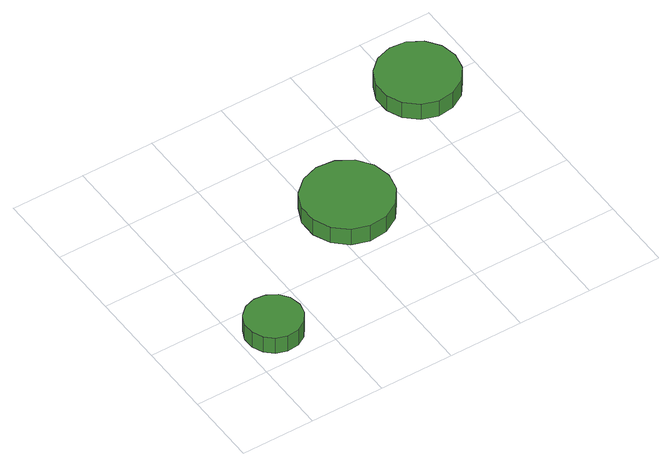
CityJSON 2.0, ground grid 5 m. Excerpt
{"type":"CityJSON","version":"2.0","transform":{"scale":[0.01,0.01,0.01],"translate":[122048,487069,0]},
"CityObjects":{
"tree1":{"type":"SolitaryVegetationObject","attributes":{"function":"something"},"geometry":[{"type":"MultiSurface","lod":"1","boundaries":[[[0,1,2,3,4,5,6,7,8,9,10,11,12,13,14]],[[15,16,17,18,19,20,21,22,23,24,25,26,27,28,29]],[[0,29,28,1]],[[1,28,27,2]],[[2,27,26,3]],[[3,26,25,4]],[[4,25,24,5]],[[5,24,23,6]],[[6,23,22,7]],[[7,22,21,8]],[[8,21,20,9]],[[9,20,19,10]],[[10,19,18,11]],[[11,18,17,12]],[[12,17,16,13]],[[13,16,15,14]],[[14,15,29,0]]]}]},
"tree2":{"type":"SolitaryVegetationObject","attributes":{"function":"something"},"geometry":[{"type":"MultiSurface","lod":"1","boundaries":[[[30,31,32,33,34,35,36,37,38,39,40,41,42,43,44]],[[45,46,47,48,49,50,51,52,53,54,55,56,57,58,59]],[[30,59,58,31]],[[31,58,57,32]],[[32,57,56,33]],[[33,56,55,34]],[[34,55,54,35]],[[35,54,53,36]],[[36,53,52,37]],[[37,52,51,38]],[[38,51,50,39]],[[39,50,49,40]],[[40,49,48,41]],[[41,48,47,42]],[[42,47,46,43]],[[43,46,45,44]],[[44,45,59,30]]]}]},
"tree3":{"type":"SolitaryVegetationObject","attributes":{"function":"something"},"geometry":[{"type":"MultiSurface","lod":"1","boundaries":[[[60,61,62,63,64,65,66,67,68,69,70,71,72,73,74]],[[75,76,77,78,79,80,81,82,83,84,85,86,87,88,89]],[[60,89,88,61]],[[61,88,87,62]],[[62,87,86,63]],[[63,86,85,64]],[[64,85,84,65]],[[65,84,83,66]],[[66,83,82,67]],[[67,82,81,68]],[[68,81,80,69]],[[69,80,79,70]],[[70,79,78,71]],[[71,78,77,72]],[[72,77,76,73]],[[73,76,75,74]],[[74,75,89,60]]]}]}
},
"vertices":[
[413,262,144],[397,339,144],[351,402,144],[283,441,144],[205,449,144],[130,425,144],[72,373,144],[40,301,144],[40,223,144],[72,151,144],[130,99,144],[205,75,144],[283,83,144],[351,122,144],[397,185,144],[397,185,15],[351,122,15],[283,83,15],[205,75,15],[130,99,15],[72,151,15],[40,223,15],[40,301,15],[72,373,15],[130,425,15],[205,449,15],[283,441,15],[351,402,15],[397,339,15],[413,262,15],
[1467,879,143],[1441,1000,143],[1368,1101,143],[1261,1163,143],[1137,1176,143],[1019,1137,143],[927,1054,143],[876,941,143],[876,817,143],[927,703,143],[1019,620,143],[1137,582,143],[1261,595,143],[1368,657,143],[1441,757,143],[1441,757,14],[1368,657,14],[1261,595,14],[1137,582,14],[1019,620,14],[927,703,14],[876,817,14],[876,941,14],[927,1054,14],[1019,1137,14],[1137,1176,14],[1261,1163,14],[1368,1101,14],[1441,1000,14],[1467,879,14],
[2363,1507,146],[2340,1617,146],[2274,1708,146],[2176,1765,146],[2064,1776,146],[1957,1742,146],[1873,1666,146],[1827,1563,146],[1827,1451,146],[1873,1348,146],[1957,1272,146],[2064,1237,146],[2176,1249,146],[2274,1305,146],[2340,1397,146],[2340,1397,17],[2274,1305,17],[2176,1249,17],[2064,1237,17],[1957,1272,17],[1873,1348,17],[1827,1451,17],[1827,1563,17],[1873,1666,17],[1957,1742,17],[2064,1776,17],[2176,1765,17],[2274,1708,17],[2340,1617,17],[2363,1507,17]
]}
